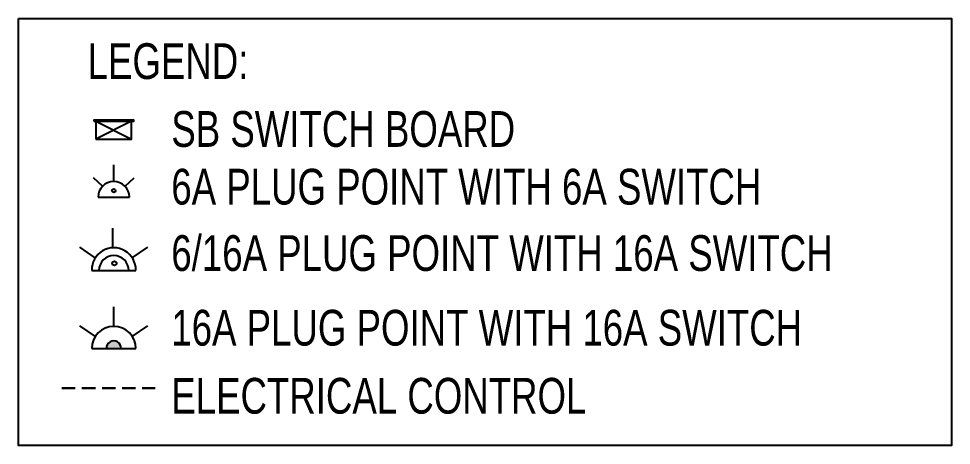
# Model space of a CAD drawing. Header units: millimetres. Extents: x -154478 to 73967, y -24076 to 107303.
# Drawn here: x 68746 to 73967, y 53036 to 55425 of the extents above; entities that cross this region are included whole.
import ezdxf

# ---------------------------------------------------------------- set-up
doc = ezdxf.new("R2010")
doc.units = ezdxf.units.MM
doc.header["$MEASUREMENT"] = 0
doc.linetypes.add('HIDDEN', pattern=[0.375, 0.25, -0.125])
doc.layers.add('E_CONTROL', color=92, linetype='HIDDEN', lineweight=30)
doc.layers.add('E_LEGEND', color=10, linetype='Continuous')
doc.styles.add('FIRE TEXT', font='swisscl.ttf')

# ---------------------------------------------------------------- blocks, each defined once
blk = doc.blocks.new('SB')
at = {"color": 6}
for p, q in [((4, 0), (-4, -4)), ((-4, 0), (4, -4))]:
    blk.add_line(p, q, dxfattribs=at)
for points in [[(-4.5, 0), (4.5, 0), (4.5, 0.25), (-4.5, 0.25)], [(-4, -4), (4, -4), (4, 0), (-4, 0)]]:
    blk.add_lwpolyline(points, close=True)
blk = doc.blocks.new('P')
for p, q in [((0, 3.2), (0, 6.59)), ((-2.31, 2.21), (-4.14, 3.96)), ((2.31, 2.21), (4.14, 3.96)), ((-3.2, 0), (3.2, 0))]:
    blk.add_line(p, q)
blk.add_circle((0, 1.32), 0.377)
blk.add_arc((0, 0), 3.2, 0, 180)
blk = doc.blocks.new('PP1')
h = blk.add_hatch(color=256)
edge = h.paths.add_edge_path()
edge.add_line((-1.32, 0), (1.32, 0))
edge.add_arc((0, 0.03), 1.32, 358.6127, 541.3873)
for p, q in [((0, 3.95), (0, 7.46)), ((-3.3, 2.17), (-6.1, 4.07)), ((3.3, 2.17), (6.1, 4.07)), ((-3.95, 0), (3.95, 0))]:
    blk.add_line(p, q)
for centre, radius, start, end in [((0, 0), 3.95, 0, 180), ((0, 0.03), 1.32, 358.6127, 181.3873)]:
    blk.add_arc(centre, radius, start, end)
blk = doc.blocks.new('PP')
for p, q in [((-0.28, 6.77), (-0.28, 12.62)), ((-5.51, 3.8), (-10.17, 6.97)), ((5.51, 3.8), (10.17, 6.97)), ((-6.58, 0), (6.58, 0))]:
    blk.add_line(p, q)
blk.add_circle((0.18, 2.13), 0.637)
for centre, radius, start, end in [((0, 0.19), 6.59, 358.3781, 181.6219), ((0, 0), 4.46, 0, 180)]:
    blk.add_arc(centre, radius, start, end)

msp = doc.modelspace()

# ---------------------------------------------------------------- linework, layer by layer
at = {"layer": 'E_CONTROL', "ltscale": 300}
msp.add_lwpolyline([(68987.515, 53355.565), (69510.505, 53355.565)], dxfattribs=at)
at = {"layer": 'E_LEGEND', "color": 7}
msp.add_lwpolyline([(68745.628, 55425.144), (73966.953, 55425.144), (73966.953, 53035.543), (68745.628, 53035.543)], close=True, dxfattribs=at)

# ---------------------------------------------------------------- block references
at = {"layer": 'E_LEGEND'}
for name, p, xscale, yscale, zscale in [('SB', (69278.116, 54851.115), 25, 25, 25), ('P', (69278.116, 54425.508), 27.47236402857224, 27.47236402857224, 27.47236402857224), ('PP', (69278.116, 54014.823), 18.75, 18.75, 18.75), ('PP1', (69278.116, 53577.988), 31.25, 31.25, 31.25)]:
    msp.add_blockref(name, p, dxfattribs=dict(at, xscale=xscale, yscale=yscale, zscale=zscale))

# ---------------------------------------------------------------- texts
at = {"layer": 'E_LEGEND', "color": 0, "style": 'FIRE TEXT'}
for s, p in [('LEGEND:', (69131.831, 55087.15)), ('SB SWITCH BOARD', (69600.277, 54707.24)), ('6A PLUG POINT WITH 6A SWITCH', (69600.277, 54384.167)), ('6/16A PLUG POINT WITH 16A SWITCH', (69600.277, 54012.417)), ('16A PLUG POINT WITH 16A SWITCH', (69600.277, 53594.296)), ('ELECTRICAL CONTROL', (69600.277, 53213.072))]:
    msp.add_text(s, height=200, dxfattribs=at).set_placement(p)

doc.saveas('drawing.dxf')
